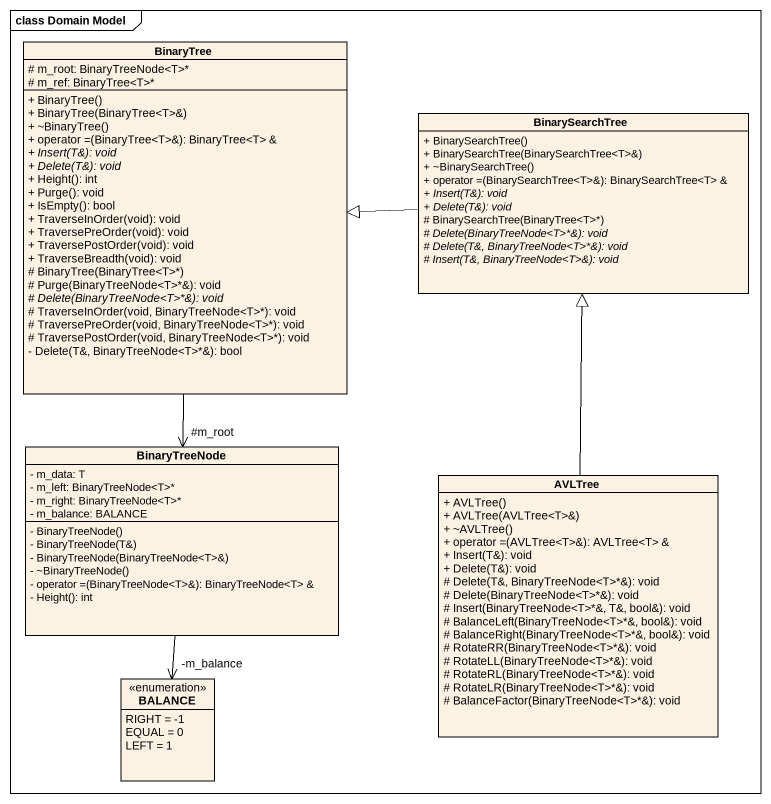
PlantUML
@startuml
mainframe class Domain Model
hide circle
hide empty members
skinparam classAttributeIconSize 0
class BinaryTree {
  # m_root: BinaryTreeNode<T>*
  # m_ref: BinaryTree<T>*
  + BinaryTree()
  + BinaryTree(BinaryTree<T>&)
  + ~BinaryTree()
  + operator =(BinaryTree<T>&): BinaryTree<T> &
  {abstract} + Insert(T&): void
  {abstract} + Delete(T&): void
  + Height(): int
  + Purge(): void
  + IsEmpty(): bool
  + TraverseInOrder(void): void
  + TraversePreOrder(void): void
  + TraversePostOrder(void): void
  + TraverseBreadth(void): void
  # BinaryTree(BinaryTree<T>*)
  # Purge(BinaryTreeNode<T>*&): void
  {abstract} # Delete(BinaryTreeNode<T>*&): void
  # TraverseInOrder(void, BinaryTreeNode<T>*): void
  # TraversePreOrder(void, BinaryTreeNode<T>*): void
  # TraversePostOrder(void, BinaryTreeNode<T>*): void
  - Delete(T&, BinaryTreeNode<T>*&): bool
}
class BinarySearchTree {
  + BinarySearchTree()
  + BinarySearchTree(BinarySearchTree<T>&)
  + ~BinarySearchTree()
  + operator =(BinarySearchTree<T>&): BinarySearchTree<T> &
  {abstract} + Insert(T&): void
  {abstract} + Delete(T&): void
  # BinarySearchTree(BinaryTree<T>*)
  {abstract} # Delete(BinaryTreeNode<T>*&): void
  {abstract} # Delete(T&, BinaryTreeNode<T>*&): void
  {abstract} # Insert(T&, BinaryTreeNode<T>&): void
}
class BinaryTreeNode {
  - m_data: T
  - m_left: BinaryTreeNode<T>*
  - m_right: BinaryTreeNode<T>*
  - m_balance: BALANCE
  - BinaryTreeNode()
  - BinaryTreeNode(T&)
  - BinaryTreeNode(BinaryTreeNode<T>&)
  - ~BinaryTreeNode()
  - operator =(BinaryTreeNode<T>&): BinaryTreeNode<T> &
  - Height(): int
}
class AVLTree {
  + AVLTree()
  + AVLTree(AVLTree<T>&)
  + ~AVLTree()
  + operator =(AVLTree<T>&): AVLTree<T> &
  + Insert(T&): void
  + Delete(T&): void
  # Delete(T&, BinaryTreeNode<T>*&): void
  # Delete(BinaryTreeNode<T>*&): void
  # Insert(BinaryTreeNode<T>*&, T&, bool&): void
  # BalanceLeft(BinaryTreeNode<T>*&, bool&): void
  # BalanceRight(BinaryTreeNode<T>*&, bool&): void
  # RotateRR(BinaryTreeNode<T>*&): void
  # RotateLL(BinaryTreeNode<T>*&): void
  # RotateRL(BinaryTreeNode<T>*&): void
  # RotateLR(BinaryTreeNode<T>*&): void
  # BalanceFactor(BinaryTreeNode<T>*&): void
}
enum BALANCE {
  RIGHT = -1
  EQUAL = 0
  LEFT = 1
}
BinaryTree --> "#m_root" BinaryTreeNode
BinarySearchTree -left-|> BinaryTree
BinaryTreeNode --> "-m_balance" BALANCE
AVLTree -up-|> BinarySearchTree
@enduml
